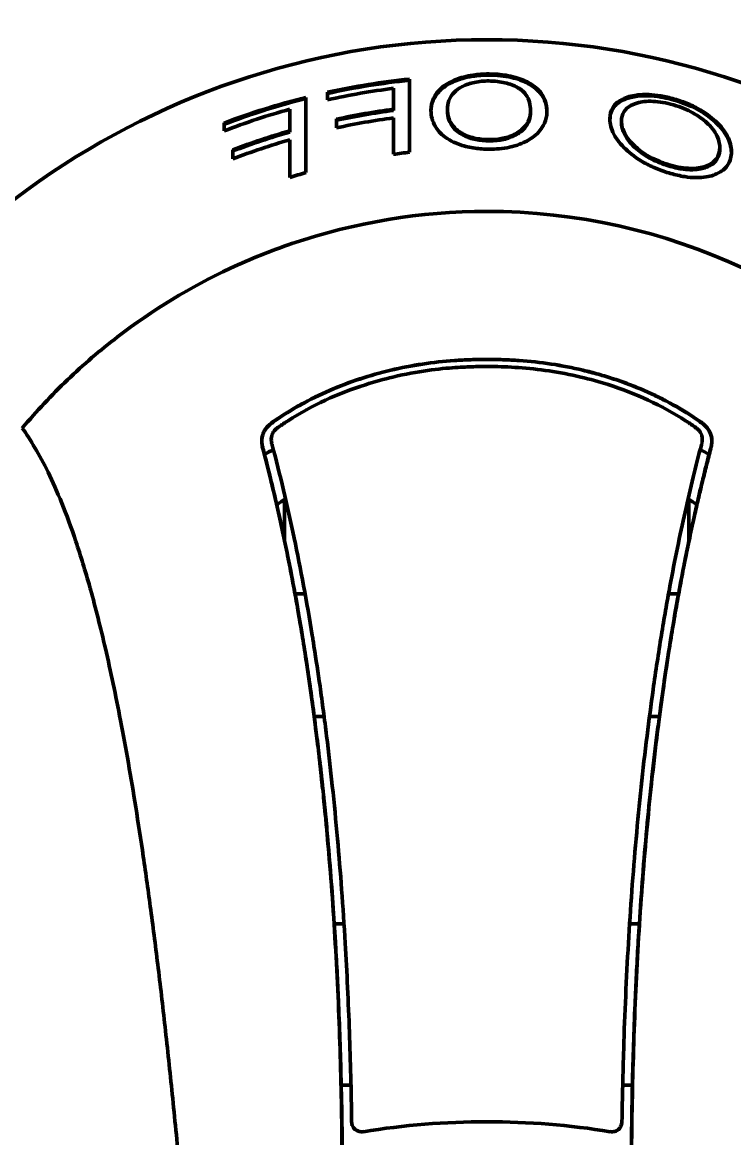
# Model space of a CAD drawing. Header units: feet. Extents: x -17 to 1389, y -162 to 787.
# Drawn here: x 442.947 to 444.332, y 74.084 to 76.255 of the extents above; entities that cross this region are included whole.
import ezdxf

# ---------------------------------------------------------------- set-up
doc = ezdxf.new("R2010")
doc.units = ezdxf.units.FT
doc.header["$MEASUREMENT"] = 0
doc.layers.add('G-ANNO-TEXT', color=1, linetype='Continuous')
doc.layers.add('Visible (ANSI)', color=7, linetype='Continuous', lineweight=50)
doc.styles.add('NEI-A', font='arial.ttf')
doc.dimstyles.new('NEI-A', dxfattribs={"dimtxt": 0.1, "dimasz": 0.125, "dimexe": 0.0625, "dimexo": 0.0625, "dimgap": 0.0625, "dimtad": 0, "dimtih": 1, "dimtoh": 1, "dimdec": 4, "dimzin": 3, "dimdsep": 46, "dimlunit": 4, "dimtxsty": 'NEI-A', "dimcen": 0, "dimadec": 0, "dimazin": 0, "dimtfac": 0.75, "dimtdec": 4, "dimtofl": 0, "dimtmove": 0, "dimatfit": 3, "dimfxl": 1, "dimfrac": 1, "dimtolj": 1, "dimtzin": 0, "dimarcsym": 0})

# ---------------------------------------------------------------- blocks, each defined once
blk = doc.blocks.new('DS-SA11FRN')
at = {"layer": 'Visible (ANSI)'}
for p, q in [((-0.085, 1.3774), (-0.085, 1.3751)), ((0.0765, 1.3799), (0.0765, 1.3776)), ((0.1818, 1.3802), (0.1818, 1.3779)), ((-0.2623, 1.3571), (-0.2623, 1.3547)), ((0.3835, 1.3383), (0.3835, 1.3359)), ((-0.4536, 1.3057), (-0.4536, 1.3032)), ((-0.4383, 0.7361), (-0.4382, 0.7361)), ((-0.4382, 0.7361), (-0.4381, 0.736)), ((-0.4362, 0.7198), (-0.4359, 0.7199)), ((0.4362, 0.7198), (0.4359, 0.7198)), ((0.4362, 0.7198), (0.4362, 0.7198)), ((-0.3937, 0.6175), (-0.3937, 0.6023)), ((0.3937, 0.6023), (0.3937, 0.6175)), ((-0.3875, 0.6023), (-0.3937, 0.6023)), ((-0.3937, 0.6023), (-0.3937, 0.5404)), ((0.3937, 0.6023), (0.3875, 0.6023)), ((0.3937, 0.5404), (0.3937, 0.6023)), ((-0.3539, 0.437), (-0.3734, 0.437)), ((0.3734, 0.437), (0.3539, 0.437)), ((-0.3168, 0.198), (-0.336, 0.198)), ((0.336, 0.198), (0.3168, 0.198)), ((-0.297, -0.2057), (-0.278, -0.2057)), ((0.297, -0.2057), (0.278, -0.2057)), ((-0.2835, -0.5198), (-0.2645, -0.5198)), ((0.2835, -0.5198), (0.2645, -0.5198))]:
    blk.add_line(p, q, dxfattribs=at)
for centre, radius, start, end in [((0, 0), 1.5156, 309.5949, 230.4051), ((0, 0), 1.4469, 77.6272, 84.0293), ((0, 0), 1.4447, 77.608, 84.0202), ((0, 0), 1.4326, 77.5015, 82.7079), ((0, 0), 1.4469, 69.2898, 75.9133), ((0, 0), 1.4447, 69.2567, 75.8914), ((0, 0), 1.3921, 77.8611, 82.4949), ((0, 0), 1.3899, 77.8409, 82.4826), ((0, 0), 1.4326, 69.073, 74.473), ((0, 0), 1.3755, 77.7124, 82.4039), ((0, 0), 1.3921, 69.1984, 74.0103), ((0, 0), 1.3899, 69.1627, 73.9834), ((0, 0), 1.3755, 68.9356, 73.8122), ((0, 0), 1.3053, 81.9924, 83.3789), ((0, 0), 1.3053, 72.9148, 74.3481), ((0.0004, 0.0002), 1.1813, 90.0181, 139.9953), ((0, 0), 0.8297, 120.0603, 121.4373), ((0, 0), 0.8297, 58.5617, 59.9402), ((0, 0), 0.735, 122.2242, 123.8207), ((0, 0), 0.735, 56.1773, 57.7779)]:
    blk.add_arc(centre, radius, start, end, dxfattribs=at)
for centre, major_axis, ratio, start_param, end_param in [((0.1818, -0.2086), (-0.0001, -1.843), 0.000018, 2.610704, 2.656134), ((0.31, -0.204), (0, -1.8188), 0.00001, 2.649043, 2.666377), ((0.2927, -0.2037), (-0.0001, -1.8216), 0.00002, 2.586502, 2.604438), ((0.5116, -0.191), (-0.0001, -1.7532), 0.000032, 2.630532, 2.648693), ((0.4942, -0.1891), (-0.0002, -1.7564), 0.000061, 2.565364, 2.584199), ((-0.0122, 0.1454), (0.7486, 0.0627), 0.99497, 1.555027, 1.722479), ((0, -0.0336), (0.9271, -0.0005), 0.999692, 1.571323, 1.639104), ((0.0001, -0.0319), (0.9254, 0.0025), 0.999723, 1.500089, 1.568146), ((0.0121, 0.1451), (0.7488, -0.0626), 0.994986, 1.418729, 1.586112), ((-0.0154, 0.1837), (-0.7305, -0.0485), 0.968366, 4.884912, 4.927815), ((-0.0135, 0.148), (0.7454, 0.0682), 0.994765, 1.713941, 1.755807), ((-0.0336, 0.2124), (0.6759, 0.1074), 0.989411, 1.732946, 1.824651), ((-0.0193, 0.1692), (0.7229, 0.0828), 0.993212, 1.733124, 1.776549), ((-0.0219, 0.2089), (-0.7069, -0.0595), 0.962635, 4.910692, 4.955209), ((-1.1029, -0.4189), (-0.0085, 2.0484), 0.394099, 5.293218, 5.300268), ((1.0711, -0.4349), (-0.0345, -2.0795), 0.376697, 4.129943, 4.136847), ((-0.3639, 0.632), (0.0781, -0.0259), 0.293676, 4.419713, 4.46138), ((0.3639, 0.632), (0.0781, 0.0259), 0.293659, 4.963231, 5.005275), ((-3.9533, -0.2262), (2.3038, 2.829), 0.994982, 5.605443, 5.60549), ((-4.2793, -0.2946), (2.5436, 3.0637), 0.994983, 5.590433, 5.614475), ((4.2913, -0.2973), (-2.5514, 3.0732), 0.994983, 0.668723, 0.692639), ((3.7858, -0.1888), (-2.1777, 2.71), 0.994982, 0.684585, 0.684677), ((-4.6684, -0.3696), (2.8343, 3.3378), 0.994984, 5.599575, 5.601803), ((-4.6672, -0.3694), (2.8359, 3.3314), 0.996495, 5.581645, 5.601561), ((4.6552, -0.3667), (-2.828, 3.3219), 0.996495, 0.68171, 0.701594), ((4.6564, -0.3669), (-2.8264, 3.3283), 0.994984, 0.681449, 0.683695), ((-5.3267, -0.4734), (3.337, 3.7813), 0.996497, 5.567452, 5.598252), ((4.927, -0.4127), (-3.0347, 3.5081), 0.996495, 0.693553, 0.70409), ((5.3736, -0.4794), (-3.3749, 3.8111), 0.996497, 0.693107, 0.714094), ((-5.3254, -0.4732), (3.3554, 3.7577), 0.998384, 5.565919, 5.574207), ((5.3724, -0.4792), (-3.3934, 3.7873), 0.998384, 0.707335, 0.715518), ((5.699, -0.5208), (-3.6443, 4.0046), 0.998384, 0.707706, 0.716922), ((6.0367, -0.5602), (-3.8874, 4.2432), 0.998385, 0.713604, 0.717946), ((1.1137, -0.5937), (0.0084, 2.341), 0.354103, 1.267956, 1.279049), ((6.0564, -0.5626), (-3.9098, 4.2497), 0.998385, 0.715814, 0.72008), ((1.1682, -0.6136), (-0.0016, 2.4093), 0.366564, 1.277488, 1.28808), ((6.1129, -0.5686), (-3.9572, 4.2833), 0.998385, 0.718011, 0.722236), ((1.2233, -0.6345), (-0.011, 2.4849), 0.37758, 1.286698, 1.296943), ((6.401, -0.5986), (-4.1631, 4.4877), 0.998385, 0.72018, 0.724285), ((1.2597, -0.6621), (-0.0111, 2.5873), 0.377232, 1.296983, 1.307001), ((6.3648, -0.5948), (-4.1519, 4.4483), 0.998385, 0.721253, 0.729558), ((6.8652, -0.6382), (-4.5416, 4.7714), 0.998386, 0.720126, 0.745109), ((6.8651, -0.6382), (-4.5459, 4.7668), 0.998511, 0.744094, 0.749973), ((-0.5709, -1.0286), (-0.0537, -1.669), 0.170609, 1.801299, 1.886018), ((0.5828, -1.0831), (0.0641, -1.7192), 0.171485, 4.37218, 4.455016), ((0, -1.2601), (1.0048, 0), 0.666147, 1.329274, 1.812318)]:
    blk.add_ellipse(centre, major_axis=major_axis, ratio=ratio, start_param=start_param, end_param=end_param, dxfattribs=at)
for points, knots in [([(-0.1172, 1.3752), (-0.1172, 1.3828), (-0.1161, 1.3904), (-0.1107, 1.405), (-0.1063, 1.412), (-0.0908, 1.4273), (-0.0801, 1.4329), (-0.0617, 1.4409), (-0.0504, 1.4442), (-0.027, 1.4481), (-0.0156, 1.4489), (-0.0042, 1.4489)], [0, 0, 0, 0, 0.1120552, 0.1120552, 0.2226073, 0.2226073, 0.3718292, 0.3718292, 0.5487572, 0.5487572, 0.7026557, 0.7026557, 0.7026557, 0.7026557]), ([(-0.1172, 1.3742), (-0.117, 1.3871), (-0.1136, 1.4002), (-0.0966, 1.4204), (-0.0878, 1.4262), (-0.0706, 1.4354), (-0.0599, 1.4393), (-0.0412, 1.4436), (-0.0344, 1.4447), (-0.0198, 1.4463), (-0.012, 1.4467), (-0.0042, 1.4467)], [0.0062566, 0.0062566, 0.0062566, 0.0062566, 0.1969597, 0.1969597, 0.3374721, 0.3374721, 0.5008911, 0.5008911, 0.587138, 0.587138, 0.6825502, 0.6825502, 0.6825502, 0.6825502]), ([(-0.004, 1.4353), (-0.0095, 1.4353), (-0.0151, 1.435), (-0.0256, 1.4338), (-0.0305, 1.4329), (-0.045, 1.4295), (-0.0534, 1.4261), (-0.064, 1.4203), (-0.0708, 1.4163), (-0.0828, 1.3995), (-0.085, 1.3885), (-0.085, 1.3774)], [-0.9205245, -0.9205245, -0.9205245, -0.9205245, -0.7615967, -0.7615967, -0.6130963, -0.6130963, -0.3045778, -0.3045778, -0.1652923, -0.1652923, 0, 0, 0, 0]), ([(-0.0042, 1.4489), (0.0064, 1.449), (0.0167, 1.4483), (0.0406, 1.4447), (0.0515, 1.4414), (0.0707, 1.434), (0.0797, 1.4288), (0.0948, 1.4162), (0.1004, 1.4086), (0.1073, 1.3934), (0.1087, 1.3855), (0.1087, 1.3775)], [0, 0, 0, 0, 0.0801671, 0.0801671, 0.1901615, 0.1901615, 0.339005, 0.339005, 0.5045042, 0.5045042, 0.670312, 0.670312, 0.670312, 0.670312]), ([(-0.0042, 1.4467), (0.0067, 1.4468), (0.0174, 1.446), (0.0427, 1.4421), (0.0542, 1.4383), (0.0731, 1.4305), (0.0818, 1.4252), (0.0959, 1.4125), (0.101, 1.4053), (0.1072, 1.3909), (0.1086, 1.3837), (0.1087, 1.3764)], [0, 0, 0, 0, 0.082869, 0.082869, 0.2021111, 0.2021111, 0.3610624, 0.3610624, 0.5297258, 0.5297258, 0.6895261, 0.6895261, 0.6895261, 0.6895261]), ([(0.0765, 1.3799), (0.0765, 1.3857), (0.0757, 1.3915), (0.0709, 1.4047), (0.0668, 1.4098), (0.0596, 1.4173), (0.0543, 1.4212), (0.0404, 1.4282), (0.0322, 1.4309), (0.015, 1.4345), (0.0057, 1.4353), (-0.004, 1.4353)], [-0.2900487, -0.2900487, -0.2900487, -0.2900487, -0.2550042, -0.2550042, -0.2074045, -0.2074045, -0.1422767, -0.1422767, -0.0733975, -0.0733975, 0, 0, 0, 0]), ([(0.1505, 1.2966), (0.1505, 1.3267), (0.1505, 1.3556), (0.1505, 1.4025), (0.1505, 1.4214), (0.1505, 1.439)], [-9.166318, -9.166318, -9.166318, -9.166318, -8.7963276, -8.7963276, -8.5210218, -8.5210218, -8.5210218, -8.5210218]), ([(-0.4763, 1.2976), (-0.4763, 1.3073), (-0.474, 1.3173), (-0.4636, 1.3376), (-0.4558, 1.3474), (-0.437, 1.3648), (-0.4252, 1.3739), (-0.4021, 1.3863), (-0.3942, 1.3899), (-0.3768, 1.3966), (-0.3675, 1.3996), (-0.3579, 1.402)], [0, 0, 0, 0, 0.1388107, 0.1388107, 0.2748452, 0.2748452, 0.3867538, 0.3867538, 0.4397214, 0.4397214, 0.4973571, 0.4973571, 0.4973571, 0.4973571]), ([(-0.4762, 1.2963), (-0.476, 1.3068), (-0.4732, 1.3175), (-0.4586, 1.3432), (-0.4463, 1.3543), (-0.4287, 1.3688), (-0.4174, 1.3762), (-0.39, 1.3899), (-0.3744, 1.3955), (-0.3579, 1.3998)], [0.0057781, 0.0057781, 0.0057781, 0.0057781, 0.1535337, 0.1535337, 0.3538981, 0.3538981, 0.6046188, 0.6046188, 0.881305, 0.881305, 0.881305, 0.881305]), ([(-0.3579, 1.3902), (-0.3651, 1.3884), (-0.3722, 1.3861), (-0.3855, 1.3811), (-0.3916, 1.3784), (-0.4083, 1.3697), (-0.4177, 1.3632), (-0.4328, 1.3501), (-0.441, 1.3416), (-0.4515, 1.3225), (-0.4536, 1.314), (-0.4536, 1.3057)], [-0.5949602, -0.5949602, -0.5949602, -0.5949602, -0.5040789, -0.5040789, -0.4202191, -0.4202191, -0.2598152, -0.2598152, -0.1185674, -0.1185674, 0, 0, 0, 0]), ([(-0.3579, 1.402), (-0.3495, 1.4042), (-0.3411, 1.4059), (-0.3248, 1.4082), (-0.317, 1.4088), (-0.3022, 1.4089), (-0.2953, 1.4084), (-0.278, 1.4055), (-0.269, 1.4024), (-0.2548, 1.3947), (-0.2494, 1.3897), (-0.2414, 1.3772), (-0.2397, 1.3694), (-0.2397, 1.3613)], [0, 0, 0, 0, 0.0657793, 0.0657793, 0.1274653, 0.1274653, 0.1879918, 0.1879918, 0.2895678, 0.2895678, 0.4000427, 0.4000427, 0.533622, 0.533622, 0.533622, 0.533622]), ([(-0.3579, 1.3998), (-0.3516, 1.4014), (-0.3453, 1.4027), (-0.3306, 1.4053), (-0.3224, 1.4062), (-0.3071, 1.4067), (-0.3002, 1.4065), (-0.2838, 1.4046), (-0.2761, 1.4023), (-0.2617, 1.3968), (-0.255, 1.3925), (-0.2428, 1.3795), (-0.2399, 1.3701), (-0.2397, 1.3601)], [0, 0, 0, 0, 0.0491599, 0.0491599, 0.1144268, 0.1144268, 0.1731358, 0.1731358, 0.2618637, 0.2618637, 0.3918889, 0.3918889, 0.586505, 0.586505, 0.586505, 0.586505]), ([(-0.2623, 1.3571), (-0.2623, 1.3637), (-0.2638, 1.37), (-0.2703, 1.3802), (-0.2747, 1.3843), (-0.2862, 1.3905), (-0.2935, 1.3931), (-0.3076, 1.3954), (-0.3132, 1.3958), (-0.3254, 1.3957), (-0.3317, 1.3952), (-0.3447, 1.3933), (-0.3513, 1.3919), (-0.3579, 1.3902)], [-0.4360379, -0.4360379, -0.4360379, -0.4360379, -0.3258376, -0.3258376, -0.2342315, -0.2342315, -0.1512067, -0.1512067, -0.1019888, -0.1019888, -0.0514477, -0.0514477, 0, 0, 0, 0]), ([(0.3522, 1.2569), (0.3522, 1.3028), (0.3522, 1.347), (0.3522, 1.3921), (0.3522, 1.3978), (0.3522, 1.4034)], [-9.0235263, -9.0235263, -9.0235263, -9.0235263, -8.451819, -8.451819, -8.3669342, -8.3669342, -8.3669342, -8.3669342]), ([(-0.0042, 1.3025), (-0.0109, 1.3025), (-0.0177, 1.3027), (-0.0312, 1.304), (-0.0378, 1.305), (-0.0592, 1.3097), (-0.0703, 1.3145), (-0.0889, 1.3243), (-0.0973, 1.3313), (-0.109, 1.3459), (-0.1172, 1.3582), (-0.1172, 1.3752)], [0, 0, 0, 0, 0.0517276, 0.0517276, 0.104744, 0.104744, 0.2280951, 0.2280951, 0.4159503, 0.4159503, 0.5847227, 0.5847227, 0.5847227, 0.5847227]), ([(-0.085, 1.3774), (-0.085, 1.3718), (-0.0842, 1.3662), (-0.0803, 1.3553), (-0.0773, 1.3501), (-0.066, 1.3379), (-0.0579, 1.3333), (-0.0448, 1.3272), (-0.037, 1.3247), (-0.0204, 1.3217), (-0.0124, 1.3211), (-0.0043, 1.3211)], [-0.281588, -0.281588, -0.281588, -0.281588, -0.2379535, -0.2379535, -0.1954244, -0.1954244, -0.1333963, -0.1333963, -0.061823, -0.061823, 0, 0, 0, 0]), ([(-0.085, 1.3751), (-0.085, 1.3698), (-0.0843, 1.3644), (-0.0808, 1.354), (-0.078, 1.3489), (-0.0684, 1.3377), (-0.0617, 1.3333), (-0.049, 1.3264), (-0.0413, 1.3235), (-0.0283, 1.3206), (-0.0239, 1.3199), (-0.0144, 1.319), (-0.0094, 1.3187), (-0.0043, 1.3188)], [-0.3104484, -0.3104484, -0.3104484, -0.3104484, -0.2604991, -0.2604991, -0.2118811, -0.2118811, -0.1464066, -0.1464066, -0.073673, -0.073673, -0.0383322, -0.0383322, 0, 0, 0, 0]), ([(-0.0043, 1.3211), (0.0008, 1.3212), (0.0059, 1.3214), (0.0156, 1.3225), (0.0201, 1.3232), (0.0332, 1.3262), (0.0407, 1.3292), (0.0526, 1.3357), (0.0595, 1.3401), (0.0695, 1.3521), (0.0723, 1.3575), (0.0758, 1.3686), (0.0765, 1.3743), (0.0765, 1.3799)], [-0.5530064, -0.5530064, -0.5530064, -0.5530064, -0.4787317, -0.4787317, -0.4104312, -0.4104312, -0.2731137, -0.2731137, -0.1633742, -0.1633742, -0.0832919, -0.0832919, 0, 0, 0, 0]), ([(-0.0043, 1.3188), (0.0044, 1.3188), (0.0129, 1.3195), (0.0299, 1.3229), (0.0376, 1.3255), (0.0507, 1.332), (0.0582, 1.3366), (0.069, 1.3489), (0.072, 1.3545), (0.0757, 1.3659), (0.0765, 1.3718), (0.0765, 1.3776)], [-0.5197257, -0.5197257, -0.5197257, -0.5197257, -0.4046875, -0.4046875, -0.2817276, -0.2817276, -0.1687061, -0.1687061, -0.0859959, -0.0859959, 0, 0, 0, 0]), ([(0.1087, 1.3775), (0.1087, 1.3671), (0.1062, 1.3567), (0.0964, 1.3404), (0.0904, 1.3329), (0.0702, 1.3178), (0.0587, 1.3135), (0.0424, 1.3081), (0.0329, 1.3059), (0.014, 1.3031), (0.005, 1.3025), (-0.0042, 1.3025)], [0, 0, 0, 0, 0.1540194, 0.1540194, 0.2473925, 0.2473925, 0.3537368, 0.3537368, 0.4795685, 0.4795685, 0.5899688, 0.5899688, 0.5899688, 0.5899688]), ([(-0.2397, 1.3613), (-0.2397, 1.3518), (-0.242, 1.3418), (-0.2526, 1.3217), (-0.2605, 1.3119), (-0.2796, 1.294), (-0.2914, 1.2847), (-0.3141, 1.272), (-0.3219, 1.2682), (-0.3391, 1.2611), (-0.3484, 1.258), (-0.3579, 1.2553)], [0, 0, 0, 0, 0.1397204, 0.1397204, 0.2759887, 0.2759887, 0.3923845, 0.3923845, 0.4484435, 0.4484435, 0.5092835, 0.5092835, 0.5092835, 0.5092835]), ([(-0.3579, 1.2714), (-0.3504, 1.2735), (-0.3431, 1.276), (-0.3296, 1.2815), (-0.3234, 1.2844), (-0.3047, 1.2946), (-0.2955, 1.3019), (-0.2801, 1.3159), (-0.2734, 1.324), (-0.2643, 1.3409), (-0.2623, 1.3491), (-0.2623, 1.3571)], [-0.3965717, -0.3965717, -0.3965717, -0.3965717, -0.3542615, -0.3542615, -0.3152213, -0.3152213, -0.230155, -0.230155, -0.1164584, -0.1164584, 0, 0, 0, 0]), ([(-0.3579, 1.2689), (-0.3467, 1.2721), (-0.3361, 1.276), (-0.3169, 1.2851), (-0.3087, 1.29), (-0.2924, 1.3018), (-0.2829, 1.3102), (-0.2712, 1.3254), (-0.2679, 1.3313), (-0.2634, 1.3431), (-0.2623, 1.349), (-0.2623, 1.3547)], [-0.5138028, -0.5138028, -0.5138028, -0.5138028, -0.3976308, -0.3976308, -0.2917988, -0.2917988, -0.1637056, -0.1637056, -0.0834926, -0.0834926, 0, 0, 0, 0]), ([(-0.4536, 1.3057), (-0.4536, 1.2979), (-0.4518, 1.2904), (-0.4437, 1.2793), (-0.439, 1.2753), (-0.4293, 1.2705), (-0.4226, 1.2676), (-0.4074, 1.2653), (-0.4021, 1.2649), (-0.3903, 1.2652), (-0.384, 1.2658), (-0.371, 1.268), (-0.3644, 1.2696), (-0.3579, 1.2714)], [-0.6630906, -0.6630906, -0.6630906, -0.6630906, -0.4182532, -0.4182532, -0.2424907, -0.2424907, -0.1487857, -0.1487857, -0.1020383, -0.1020383, -0.0515274, -0.0515274, 0, 0, 0, 0]), ([(-0.4536, 1.3032), (-0.4536, 1.2978), (-0.4527, 1.2924), (-0.4482, 1.2822), (-0.4446, 1.2775), (-0.4321, 1.2685), (-0.4236, 1.2657), (-0.4116, 1.2632), (-0.4062, 1.2626), (-0.3947, 1.2625), (-0.3889, 1.2628), (-0.3746, 1.2647), (-0.3662, 1.2666), (-0.3579, 1.2689)], [-0.3307564, -0.3307564, -0.3307564, -0.3307564, -0.2815416, -0.2815416, -0.2295757, -0.2295757, -0.1619563, -0.1619563, -0.1131066, -0.1131066, -0.065558, -0.065558, 0, 0, 0, 0]), ([(-0.3579, 1.2553), (-0.367, 1.2527), (-0.3762, 1.2505), (-0.393, 1.2479), (-0.4004, 1.2472), (-0.4146, 1.247), (-0.4211, 1.2475), (-0.4375, 1.2502), (-0.4459, 1.2533), (-0.4598, 1.2609), (-0.4653, 1.2659), (-0.4743, 1.2795), (-0.4763, 1.2884), (-0.4763, 1.2976)], [0, 0, 0, 0, 0.0719443, 0.0719443, 0.1321667, 0.1321667, 0.1893425, 0.1893425, 0.2861139, 0.2861139, 0.3987701, 0.3987701, 0.5487354, 0.5487354, 0.5487354, 0.5487354]), ([(0, 1.1815), (0.1286, 1.1815), (0.2575, 1.1599), (0.4202, 1.1049), (0.4602, 1.0889), (0.577, 1.0344), (0.6507, 0.9896), (0.7529, 0.9111), (0.7855, 0.8831), (0.8476, 0.8238), (0.8769, 0.7924), (0.9045, 0.7596)], [0.000007, 0.000007, 0.000007, 0.000007, 0.979604, 0.979604, 1.307374, 1.307374, 1.960978, 1.960978, 2.287788, 2.287788, 2.61464, 2.61464, 2.61464, 2.61464]), ([(-0.0628, 0.8911), (-0.0838, 0.8897), (-0.1047, 0.8874), (-0.1254, 0.8843), (-0.1461, 0.8811), (-0.1667, 0.8771), (-0.187, 0.8722)], [0.0000022, 0.0000022, 0.0000022, 0.0000022, 0.1601612, 0.1601612, 0.1601612, 0.3196799, 0.3196799, 0.3196799, 0.3196799]), ([(0, 0.8933), (-0.0105, 0.8933), (-0.021, 0.8931), (-0.0315, 0.8927), (-0.0419, 0.8924), (-0.0524, 0.8919), (-0.0628, 0.8911)], [0, 0, 0, 0, 0.0799239, 0.0799239, 0.0799239, 0.1596217, 0.1596217, 0.1596217, 0.1596217]), ([(0, 0.8933), (0.0052, 0.8933), (0.0105, 0.8932), (0.0157, 0.8931), (0.021, 0.8931), (0.0262, 0.8929), (0.0314, 0.8927), (0.0367, 0.8926), (0.0419, 0.8923), (0.0472, 0.8921), (0.0524, 0.8918), (0.0577, 0.8915), (0.063, 0.8911)], [0, 0, 0, 0, 0.25, 0.25, 0.25, 0.5, 0.5, 0.5, 0.75, 0.75, 0.75, 1, 1, 1, 1]), ([(0.1871, 0.8722), (0.1668, 0.8771), (0.1462, 0.8811), (0.1254, 0.8843), (0.1047, 0.8874), (0.0839, 0.8897), (0.063, 0.8911)], [-0.3196338, -0.3196338, -0.3196338, -0.3196338, -0.1597491, -0.1597491, -0.1597491, -0.0000051, -0.0000051, -0.0000051, -0.0000051]), ([(-0.0616, 0.8774), (-0.0434, 0.8786), (-0.0255, 0.8793), (-0.0081, 0.8794), (0.0034, 0.8795), (0.0148, 0.8794), (0.0258, 0.8791), (0.0367, 0.8788), (0.0472, 0.8783), (0.0614, 0.8774)], [0.9636258, 0.9636258, 0.9636258, 0.9636258, 1.1219634, 1.1219634, 1.1219634, 1.2275218, 1.2275218, 1.2275218, 1.3330802, 1.3330802, 1.3330802, 1.3330802]), ([(0.1871, 0.8722), (0.2275, 0.8625), (0.2676, 0.8495), (0.3443, 0.8162), (0.381, 0.796), (0.4151, 0.7721)], [0.0000051, 0.0000051, 0.0000051, 0.0000051, 0.3162792, 0.3162792, 0.6326176, 0.6326176, 0.6326176, 0.6326176]), ([(0.1871, 0.8722), (0.2277, 0.8626), (0.2679, 0.8494), (0.3447, 0.8161), (0.3812, 0.796), (0.4152, 0.7722)], [0.0000076, 0.0000076, 0.0000076, 0.0000076, 0.3176062, 0.3176062, 0.6352623, 0.6352623, 0.6352623, 0.6352623]), ([(-0.4051, 0.7618), (-0.3991, 0.766), (-0.3931, 0.77), (-0.3405, 0.8039), (-0.2896, 0.8271), (-0.2185, 0.8498), (-0.2006, 0.8547), (-0.183, 0.8589)], [0, 0, 0, 0, 0.056398, 0.056398, 0.4831552, 0.4831552, 0.6256594, 0.6256594, 0.6256594, 0.6256594]), ([(-0.2475, 0.8551), (-0.2575, 0.8519), (-0.2673, 0.8484), (-0.2869, 0.8409), (-0.2966, 0.837), (-0.3062, 0.8329)], [0.0000021, 0.0000021, 0.0000021, 0.0000021, 0.0799355, 0.0799355, 0.1598688, 0.1598688, 0.1598688, 0.1598688]), ([(0.1829, 0.8589), (0.2, 0.8549), (0.2181, 0.8499), (0.2897, 0.8271), (0.3405, 0.8039), (0.3931, 0.77), (0.3991, 0.766), (0.4051, 0.7618)], [1.5594135, 1.5594135, 1.5594135, 1.5594135, 1.6390156, 1.6390156, 1.8719186, 1.8719186, 1.9027019, 1.9027019, 1.9027019, 1.9027019]), ([(-0.3062, 0.8329), (-0.3259, 0.8243), (-0.3451, 0.8149), (-0.3638, 0.8044), (-0.3816, 0.7945), (-0.3987, 0.7838), (-0.4152, 0.7722)], [0.0000003, 0.0000003, 0.0000003, 0.0000003, 0.1644814, 0.1644814, 0.1644814, 0.3203313, 0.3203313, 0.3203313, 0.3203313]), ([(-0.4151, 0.7721), (-0.3981, 0.784), (-0.3805, 0.795), (-0.3623, 0.8051), (-0.344, 0.8153), (-0.3253, 0.8245), (-0.3061, 0.8328)], [-0.3180021, -0.3180021, -0.3180021, -0.3180021, -0.159226, -0.159226, -0.159226, -0.0000491, -0.0000491, -0.0000491, -0.0000491]), ([(-0.4291, 0.76), (-0.4312, 0.7574), (-0.433, 0.7545), (-0.4343, 0.7517), (-0.4355, 0.7493), (-0.4364, 0.7469), (-0.437, 0.7444)], [0, 0, 0, 0, 0.02793923, 0.02793923, 0.02793923, 0.0514159, 0.0514159, 0.0514159, 0.0514159]), ([(-0.4152, 0.7722), (-0.4179, 0.7704), (-0.4205, 0.7684), (-0.4229, 0.7663), (-0.4252, 0.7643), (-0.4273, 0.7623), (-0.4291, 0.76)], [0.00010358, 0.00010358, 0.00010358, 0.00010358, 0.02528157, 0.02528157, 0.02528157, 0.04906936, 0.04906936, 0.04906936, 0.04906936]), ([(-0.4289, 0.7599), (-0.427, 0.7622), (-0.4249, 0.7644), (-0.4225, 0.7664), (-0.4202, 0.7684), (-0.4177, 0.7703), (-0.4151, 0.7721)], [-0.04793104, -0.04793104, -0.04793104, -0.04793104, -0.02419597, -0.02419597, -0.02419597, -0.00051526, -0.00051526, -0.00051526, -0.00051526]), ([(-0.4105, 0.7577), (-0.4097, 0.7584), (-0.4088, 0.7591), (-0.407, 0.7604), (-0.4061, 0.7611), (-0.4051, 0.7618)], [0, 0, 0, 0, 0.00839897, 0.00839897, 0.01747667, 0.01747667, 0.01747667, 0.01747667]), ([(0.4051, 0.7618), (0.4061, 0.7611), (0.4071, 0.7604), (0.4089, 0.759), (0.4097, 0.7584), (0.4105, 0.7577)], [0, 0, 0, 0, 0.00944045, 0.00944045, 0.01727605, 0.01727605, 0.01727605, 0.01727605]), ([(0.4151, 0.7721), (0.4177, 0.7703), (0.4202, 0.7684), (0.4225, 0.7664), (0.4248, 0.7644), (0.4269, 0.7623), (0.4288, 0.76)], [-0.04709453, -0.04709453, -0.04709453, -0.04709453, -0.02331166, -0.02331166, -0.02331166, -0.00009809, -0.00009809, -0.00009809, -0.00009809]), ([(0.429, 0.7601), (0.4272, 0.7624), (0.4251, 0.7644), (0.4229, 0.7663), (0.4205, 0.7684), (0.4179, 0.7704), (0.4152, 0.7722)], [-0.04839455, -0.04839455, -0.04839455, -0.04839455, -0.02503535, -0.02503535, -0.02503535, 0, 0, 0, 0]), ([(0.4288, 0.76), (0.4307, 0.7577), (0.4323, 0.7553), (0.4349, 0.7501), (0.436, 0.7474), (0.4367, 0.7446)], [0.00000267, 0.00000267, 0.00000267, 0.00000267, 0.02304093, 0.02304093, 0.0467966, 0.0467966, 0.0467966, 0.0467966]), ([(0.429, 0.7601), (0.4309, 0.7578), (0.4324, 0.7554), (0.4337, 0.7529), (0.4351, 0.7502), (0.4362, 0.7474), (0.4369, 0.7447)], [0.00000649, 0.00000649, 0.00000649, 0.00000649, 0.02445707, 0.02445707, 0.02445707, 0.05115261, 0.05115261, 0.05115261, 0.05115261]), ([(-0.437, 0.7444), (-0.4374, 0.743), (-0.4377, 0.7417), (-0.4379, 0.7403), (-0.4382, 0.7389), (-0.4383, 0.7375), (-0.4383, 0.7361)], [0, 0, 0, 0, 0.01337331, 0.01337331, 0.01337331, 0.02723997, 0.02723997, 0.02723997, 0.02723997]), ([(-0.4381, 0.736), (-0.438, 0.7374), (-0.4379, 0.7388), (-0.4375, 0.7416), (-0.4372, 0.743), (-0.4368, 0.7443)], [-0.02392302, -0.02392302, -0.02392302, -0.02392302, -0.0119429, -0.0119429, -0.00013105, -0.00013105, -0.00013105, -0.00013105]), ([(-0.4368, 0.7443), (-0.4361, 0.7471), (-0.435, 0.7499), (-0.4324, 0.7551), (-0.4308, 0.7576), (-0.429, 0.7599)], [0.00000204, 0.00000204, 0.00000204, 0.00000204, 0.02415652, 0.02415652, 0.04723021, 0.04723021, 0.04723021, 0.04723021]), ([(-0.4178, 0.7265), (-0.4184, 0.7286), (-0.4188, 0.7308), (-0.4195, 0.7348), (-0.4197, 0.7368), (-0.4196, 0.7388)], [0, 0, 0, 0, 0.02191402, 0.02191402, 0.04140514, 0.04140514, 0.04140514, 0.04140514]), ([(-0.4189, 0.7443), (-0.4187, 0.7452), (-0.4184, 0.7461), (-0.4177, 0.7479), (-0.4174, 0.7488), (-0.417, 0.7497)], [0, 0, 0, 0, 0.00879058, 0.00879058, 0.01724631, 0.01724631, 0.01724631, 0.01724631]), ([(-0.417, 0.7497), (-0.4164, 0.7507), (-0.4158, 0.7518), (-0.4144, 0.7538), (-0.4131, 0.7555), (-0.4105, 0.7577)], [0, 0, 0, 0, 0.01064644, 0.01064644, 0.02096819, 0.02096819, 0.02096819, 0.02096819]), ([(0.4105, 0.7577), (0.4116, 0.7568), (0.4128, 0.7556), (0.4142, 0.7541), (0.4151, 0.7529), (0.4157, 0.752)], [0.02104115, 0.02104115, 0.02104115, 0.02104115, 0.03681091, 0.04356939, 0.05258068, 0.05258068, 0.05258068, 0.05258068]), ([(0.4169, 0.7497), (0.4177, 0.7481), (0.4184, 0.7462), (0.4193, 0.7425), (0.4196, 0.7407), (0.4196, 0.7389)], [0, 0, 0, 0, 0.01492735, 0.01492735, 0.02946699, 0.02946699, 0.02946699, 0.02946699]), ([(0.4196, 0.7389), (0.4197, 0.7378), (0.4196, 0.7367), (0.4195, 0.7348), (0.4194, 0.7339), (0.4192, 0.733)], [0, 0, 0, 0, 0.01058794, 0.01058794, 0.0198064, 0.0198064, 0.0198064, 0.0198064]), ([(0.4367, 0.7446), (0.4375, 0.7418), (0.4378, 0.7388), (0.438, 0.7333), (0.4379, 0.7306), (0.4376, 0.728)], [-0.04755804, -0.04755804, -0.04755804, -0.04755804, -0.02300469, -0.02300469, -0.00001811, -0.00001811, -0.00001811, -0.00001811]), ([(0.4369, 0.7447), (0.4377, 0.7419), (0.438, 0.739), (0.4382, 0.7348), (0.4382, 0.7334), (0.4381, 0.7307), (0.438, 0.7293), (0.4378, 0.728)], [0, 0, 0, 0, 0.02723355, 0.02723355, 0.0411001, 0.0411001, 0.05472528, 0.05472528, 0.05472528, 0.05472528]), ([(0.7729, 0.4497), (0.7819, 0.4816), (0.791, 0.5114), (0.8001, 0.5387), (0.8093, 0.5661), (0.8185, 0.5911), (0.8277, 0.6137), (0.8366, 0.6358), (0.8455, 0.6557), (0.8543, 0.6736), (0.8629, 0.6912), (0.8714, 0.707), (0.8799, 0.7213), (0.8882, 0.7355), (0.8966, 0.7484), (0.9045, 0.7596)], [0.0000008, 0.0000008, 0.0000008, 0.0000008, 0.2048677, 0.2048677, 0.2048677, 0.4101698, 0.4101698, 0.4101698, 0.610219, 0.610219, 0.610219, 0.8067918, 0.8067918, 0.8067918, 0.9999915, 0.9999915, 0.9999915, 0.9999915]), ([(-0.4362, 0.7198), (-0.4363, 0.7204), (-0.4365, 0.721), (-0.4366, 0.7215), (-0.4369, 0.7227), (-0.4371, 0.7239), (-0.4374, 0.7251), (-0.4377, 0.7269), (-0.438, 0.7287), (-0.4382, 0.7305), (-0.4383, 0.7317), (-0.4383, 0.7329), (-0.4383, 0.7342), (-0.4384, 0.7348), (-0.4383, 0.7354), (-0.4383, 0.7361)], [0, 0, 0, 0, 0.110863, 0.110863, 0.110863, 0.333147, 0.333147, 0.333147, 0.666574, 0.666574, 0.666574, 0.888858, 0.888858, 0.888858, 1, 1, 1, 1]), ([(-0.4359, 0.7199), (-0.4361, 0.7205), (-0.4362, 0.721), (-0.4363, 0.7216), (-0.4366, 0.7228), (-0.4369, 0.724), (-0.4371, 0.7251), (-0.4373, 0.7261), (-0.4374, 0.727), (-0.4376, 0.7279), (-0.4377, 0.7288), (-0.4378, 0.7297), (-0.4379, 0.7305), (-0.438, 0.7317), (-0.4381, 0.733), (-0.4381, 0.7342), (-0.4381, 0.7348), (-0.4381, 0.7354), (-0.4381, 0.736)], [-0.04861649, -0.04861649, -0.04861649, -0.04861649, -0.0433969, -0.0433969, -0.0433969, -0.03247148, -0.03247148, -0.03247148, -0.02405798, -0.02405798, -0.02405798, -0.01623461, -0.01623461, -0.01623461, -0.00540016, -0.00540016, -0.00540016, -0.00006337, -0.00006337, -0.00006337, -0.00006337]), ([(-0.4362, 0.7198), (-0.4335, 0.7095), (-0.4308, 0.6991), (-0.4281, 0.6884), (-0.4253, 0.6777), (-0.4226, 0.6668), (-0.4199, 0.6557), (-0.4184, 0.6494), (-0.4168, 0.6429), (-0.4153, 0.6364), (-0.4141, 0.6315), (-0.4129, 0.6266), (-0.4118, 0.6216), (-0.4093, 0.6109), (-0.4068, 0.6), (-0.4043, 0.5889), (-0.4041, 0.588), (-0.4039, 0.587), (-0.4037, 0.586)], [0, 0, 0, 0, 0.2499999, 0.2499999, 0.2499999, 0.4999997, 0.4999997, 0.4999997, 0.6427711, 0.6427711, 0.6427711, 0.7499996, 0.7499996, 0.7499996, 0.9799111, 0.9799111, 0.9799111, 0.9999995, 0.9999995, 0.9999995, 0.9999995]), ([(-0.3567, 0.4519), (-0.3614, 0.4773), (-0.3662, 0.5021), (-0.376, 0.5501), (-0.381, 0.5732), (-0.3912, 0.6191), (-0.3965, 0.6418), (-0.4072, 0.6854), (-0.4125, 0.7063), (-0.4178, 0.7265)], [0, 0, 0, 0, 0.2205242, 0.2205242, 0.433084, 0.433084, 0.6525192, 0.6525192, 0.8656111, 0.8656111, 0.8656111, 0.8656111]), ([(0.4178, 0.7265), (0.4104, 0.6985), (0.4031, 0.6693), (0.3888, 0.6088), (0.3818, 0.5776), (0.3751, 0.5455)], [0, 0, 0, 0, 0.2950822, 0.2950822, 0.5882159, 0.5882159, 0.5882159, 0.5882159]), ([(0.3938, 0.5401), (0.3972, 0.5566), (0.4007, 0.5729), (0.4043, 0.5889), (0.4078, 0.6043), (0.4113, 0.6195), (0.4148, 0.6344), (0.415, 0.6351), (0.4151, 0.6357), (0.4153, 0.6364), (0.4222, 0.6653), (0.4292, 0.6931), (0.4362, 0.7198)], [0.0000216, 0.0000216, 0.0000216, 0.0000216, 0.1509734, 0.1509734, 0.1509734, 0.2962596, 0.2962596, 0.2962596, 0.3027336, 0.3027336, 0.3027336, 0.5844664, 0.5844664, 0.5844664, 0.5844664]), ([(0.4192, 0.733), (0.4191, 0.7319), (0.4189, 0.7309), (0.4184, 0.7287), (0.4181, 0.7276), (0.4178, 0.7265)], [0, 0, 0, 0, 0.01072268, 0.01072268, 0.02239158, 0.02239158, 0.02239158, 0.02239158]), ([(0.4376, 0.728), (0.4374, 0.7266), (0.4372, 0.7254), (0.4366, 0.7226), (0.4362, 0.7213), (0.4359, 0.7198)], [0.0000022, 0.0000022, 0.0000022, 0.0000022, 0.01208764, 0.01208764, 0.02440566, 0.02440566, 0.02440566, 0.02440566]), ([(0.4362, 0.7198), (0.4365, 0.7212), (0.4369, 0.7225), (0.4372, 0.7239), (0.4373, 0.7246), (0.4375, 0.7253), (0.4376, 0.7261), (0.4377, 0.7267), (0.4378, 0.7273), (0.4378, 0.728)], [-0.02835145, -0.02835145, -0.02835145, -0.02835145, -0.01397696, -0.01397696, -0.01397696, -0.0065156, -0.0065156, -0.0065156, -0.00000087, -0.00000087, -0.00000087, -0.00000087]), ([(-0.4037, 0.586), (-0.402, 0.5785), (-0.4004, 0.571), (-0.3987, 0.5634), (-0.3971, 0.5557), (-0.3954, 0.548), (-0.3938, 0.5402)], [-0.1415263, -0.1415263, -0.1415263, -0.1415263, -0.0712093, -0.0712093, -0.0712093, -0.0001714, -0.0001714, -0.0001714, -0.0001714]), ([(0.3751, 0.5455), (0.3688, 0.5153), (0.3627, 0.4844), (0.3509, 0.421), (0.3453, 0.3887), (0.3399, 0.3558)], [0, 0, 0, 0, 0.2752804, 0.2752804, 0.5518992, 0.5518992, 0.5518992, 0.5518992]), ([(-0.3938, 0.5402), (-0.3906, 0.5252), (-0.3875, 0.51), (-0.3845, 0.4946), (-0.3844, 0.4942), (-0.3843, 0.4938), (-0.3843, 0.4934), (-0.3812, 0.4779), (-0.3782, 0.4623), (-0.3753, 0.4466)], [-0.2780704, -0.2780704, -0.2780704, -0.2780704, -0.1410908, -0.1410908, -0.1410908, -0.1373674, -0.1373674, -0.1373674, -0.0000343, -0.0000343, -0.0000343, -0.0000343]), ([(0.3753, 0.4466), (0.3782, 0.4624), (0.3812, 0.478), (0.3843, 0.4934), (0.3843, 0.4935), (0.3843, 0.4937), (0.3843, 0.4938), (0.3874, 0.5094), (0.3906, 0.5248), (0.3938, 0.5401)], [0.0000028, 0.0000028, 0.0000028, 0.0000028, 0.1372044, 0.1372044, 0.1372044, 0.1384974, 0.1384974, 0.1384974, 0.277446, 0.277446, 0.277446, 0.277446]), ([(-0.3753, 0.4466), (-0.3725, 0.4313), (-0.3697, 0.4159), (-0.367, 0.4003), (-0.3642, 0.3842), (-0.3614, 0.3678), (-0.3587, 0.3514)], [-0.27168, -0.27168, -0.27168, -0.27168, -0.1385538, -0.1385538, -0.1385538, -0.000035, -0.000035, -0.000035, -0.000035]), ([(-0.34, 0.3562), (-0.3426, 0.3724), (-0.3453, 0.3885), (-0.3509, 0.4204), (-0.3538, 0.4363), (-0.3567, 0.4519)], [0, 0, 0, 0, 0.136565, 0.136565, 0.2730702, 0.2730702, 0.2730702, 0.2730702]), ([(0.3588, 0.3517), (0.3614, 0.3678), (0.3641, 0.3837), (0.3668, 0.3995), (0.3696, 0.4154), (0.3724, 0.4311), (0.3753, 0.4466)], [0, 0, 0, 0, 0.1352272, 0.1352272, 0.1352272, 0.2707829, 0.2707829, 0.2707829, 0.2707829]), ([(0.6836, 0.0217), (0.6929, 0.0797), (0.7028, 0.1362), (0.7132, 0.1903), (0.7226, 0.2391), (0.7324, 0.286), (0.7426, 0.3303), (0.752, 0.3711), (0.7618, 0.4096), (0.7717, 0.4454), (0.7721, 0.4468), (0.7725, 0.4483), (0.7729, 0.4497)], [0.0000045, 0.0000045, 0.0000045, 0.0000045, 0.3613486, 0.3613486, 0.3613486, 0.6877676, 0.6877676, 0.6877676, 0.9878682, 0.9878682, 0.9878682, 0.9999996, 0.9999996, 0.9999996, 0.9999996]), ([(-0.3309, 0.1566), (-0.3351, 0.1908), (-0.3396, 0.2246), (-0.3444, 0.2581), (-0.3477, 0.2808), (-0.3511, 0.3034), (-0.3546, 0.3258), (-0.356, 0.3343), (-0.3573, 0.3429), (-0.3587, 0.3514)], [0, 0, 0, 0, 0.2747138, 0.2747138, 0.2747138, 0.4616706, 0.4616706, 0.4616706, 0.5332653, 0.5332653, 0.5332653, 0.5332653]), ([(-0.312, 0.1605), (-0.3157, 0.1909), (-0.3197, 0.2211), (-0.329, 0.2865), (-0.3343, 0.3216), (-0.34, 0.3562)], [0.0000001, 0.0000001, 0.0000001, 0.0000001, 0.2444375, 0.2444375, 0.5350871, 0.5350871, 0.5350871, 0.5350871]), ([(0.3399, 0.3558), (0.3393, 0.3522), (0.3387, 0.3487), (0.3376, 0.3415), (0.337, 0.3379), (0.3365, 0.3343)], [0, 0, 0, 0, 0.03003042, 0.03003042, 0.06006076, 0.06006076, 0.06006076, 0.06006076]), ([(0.3512, 0.3036), (0.3524, 0.3117), (0.3537, 0.3198), (0.3562, 0.3358), (0.3575, 0.3438), (0.3588, 0.3517)], [0.000001, 0.000001, 0.000001, 0.000001, 0.0674256, 0.0674256, 0.1342642, 0.1342642, 0.1342642, 0.1342642]), ([(0.3309, 0.1568), (0.334, 0.1818), (0.3373, 0.2066), (0.3407, 0.2312), (0.344, 0.2555), (0.3475, 0.2797), (0.3512, 0.3036)], [0.000002, 0.000002, 0.000002, 0.000002, 0.2011406, 0.2011406, 0.2011406, 0.399592, 0.399592, 0.399592, 0.399592]), ([(0.3248, 0.2569), (0.3225, 0.2409), (0.3203, 0.2249), (0.316, 0.1925), (0.3139, 0.1763), (0.3119, 0.1599)], [0.2735365, 0.2735365, 0.2735365, 0.2735365, 0.4045321, 0.4045321, 0.5359822, 0.5359822, 0.5359822, 0.5359822]), ([(-0.2949, -0.2449), (-0.2989, -0.177), (-0.3039, -0.1091), (-0.3158, 0.0249), (-0.3229, 0.0914), (-0.3309, 0.1566)], [-1.050257, -1.050257, -1.050257, -1.050257, -0.525122, -0.525122, -0.000002, -0.000002, -0.000002, -0.000002]), ([(-0.297, -0.2057), (-0.3009, -0.144), (-0.3057, -0.0824), (-0.317, 0.0384), (-0.3234, 0.0976), (-0.3307, 0.1566)], [-0.9400792, -0.9400792, -0.9400792, -0.9400792, -0.4612247, -0.4612247, -0.0000486, -0.0000486, -0.0000486, -0.0000486]), ([(-0.2632, -0.591), (-0.2639, -0.5438), (-0.265, -0.4963), (-0.2665, -0.4487), (-0.2686, -0.3802), (-0.2717, -0.3115), (-0.2757, -0.2433), (-0.2777, -0.2092), (-0.28, -0.1752), (-0.2824, -0.1414), (-0.2849, -0.1074), (-0.2877, -0.0737), (-0.2907, -0.0402), (-0.2968, 0.028), (-0.3038, 0.0947), (-0.312, 0.1605)], [0.164057, 0.164057, 0.164057, 0.164057, 0.522579, 0.522579, 0.522579, 1.038569, 1.038569, 1.038569, 1.296782, 1.296782, 1.296782, 1.556625, 1.556625, 1.556625, 2.085811, 2.085811, 2.085811, 2.085811]), ([(0.3119, 0.1599), (0.308, 0.1279), (0.3042, 0.0956), (0.2972, 0.0289), (0.2938, -0.0056), (0.2878, -0.0729), (0.2851, -0.1058), (0.2801, -0.1734), (0.2778, -0.2082), (0.2757, -0.243)], [0, 0, 0, 0, 0.257735, 0.257735, 0.529179, 0.529179, 0.786112, 0.786112, 1.055886, 1.055886, 1.055886, 1.055886]), ([(0.325, 0.1073), (0.326, 0.1156), (0.327, 0.1239), (0.3289, 0.1404), (0.3299, 0.1486), (0.3309, 0.1568)], [0.0000061, 0.0000061, 0.0000061, 0.0000061, 0.0664633, 0.0664633, 0.1322793, 0.1322793, 0.1322793, 0.1322793]), ([(0.3099, -0.0419), (0.3104, -0.0363), (0.3109, -0.0307), (0.3114, -0.0251), (0.3119, -0.0195), (0.3124, -0.0139), (0.313, -0.0083), (0.3135, -0.0027), (0.314, 0.0029), (0.3146, 0.0085)], [0.0000002, 0.0000002, 0.0000002, 0.0000002, 0.3333335, 0.3333335, 0.3333335, 0.6666667, 0.6666667, 0.6666667, 1, 1, 1, 1]), ([(0.5818, -0.8692), (0.5827, -0.859), (0.5835, -0.8488), (0.5887, -0.7879), (0.5931, -0.7373), (0.6022, -0.6396), (0.6068, -0.5924), (0.6161, -0.5014), (0.6207, -0.4575), (0.6302, -0.3728), (0.6349, -0.3321), (0.6445, -0.2536), (0.6493, -0.2159), (0.659, -0.1434), (0.6639, -0.1086), (0.6737, -0.0419), (0.6786, -0.0098), (0.6836, 0.0217)], [0, 0, 0, 0, 0.033023, 0.033023, 0.197194, 0.197194, 0.35189, 0.35189, 0.497531, 0.497531, 0.634676, 0.634676, 0.76376, 0.76376, 0.88535, 0.88535, 1, 1, 1, 1]), ([(0.295, -0.2444), (0.2969, -0.2105), (0.2992, -0.1766), (0.3042, -0.1091), (0.3069, -0.0754), (0.3099, -0.0419)], [0.0000013, 0.0000013, 0.0000013, 0.0000013, 0.2624465, 0.2624465, 0.5249038, 0.5249038, 0.5249038, 0.5249038]), ([(-0.297, -0.2057), (-0.2962, -0.2176), (-0.2955, -0.2295), (-0.2947, -0.2426), (-0.2946, -0.2437), (-0.2946, -0.2448)], [-0.1011667, -0.1011667, -0.1011667, -0.1011667, -0.0087828, -0.0087828, -0.0000212, -0.0000212, -0.0000212, -0.0000212]), ([(-0.2949, -0.2449), (-0.2909, -0.3133), (-0.2879, -0.3823), (-0.2836, -0.519), (-0.2823, -0.5877), (-0.2818, -0.6563)], [0.000043, 0.000043, 0.000043, 0.000043, 0.529132, 0.529132, 1.054676, 1.054676, 1.054676, 1.054676]), ([(-0.2945, -0.2448), (-0.2922, -0.2844), (-0.2903, -0.3235), (-0.2864, -0.4144), (-0.2847, -0.4672), (-0.2835, -0.5198)], [-0.7032345, -0.7032345, -0.7032345, -0.7032345, -0.4071911, -0.4071911, -0.000001, -0.000001, -0.000001, -0.000001]), ([(0.2757, -0.243), (0.2723, -0.3005), (0.2696, -0.3585), (0.2665, -0.4449), (0.2657, -0.4735), (0.2642, -0.5317), (0.2636, -0.5614), (0.2632, -0.591)], [0, 0, 0, 0, 0.44528, 0.44528, 0.6647633, 0.6647633, 0.8918524, 0.8918524, 0.8918524, 0.8918524]), ([(0.295, -0.2444), (0.2909, -0.3124), (0.2879, -0.3812), (0.2836, -0.5183), (0.2823, -0.5874), (0.2818, -0.6563)], [0.000001, 0.000001, 0.000001, 0.000001, 0.52682, 0.52682, 1.053752, 1.053752, 1.053752, 1.053752]), ([(0.2835, -0.5198), (0.2847, -0.4671), (0.2864, -0.4142), (0.2903, -0.3232), (0.2921, -0.2872), (0.2946, -0.2443)], [-0.7905298, -0.7905298, -0.7905298, -0.7905298, -0.3324688, -0.3324688, -0.0000011, -0.0000011, -0.0000011, -0.0000011]), ([(-0.2403, -0.6101), (-0.2418, -0.6104), (-0.2434, -0.6105), (-0.2464, -0.6102), (-0.2479, -0.61), (-0.252, -0.6087), (-0.2543, -0.6074), (-0.2582, -0.6041), (-0.2597, -0.6021), (-0.2616, -0.5984), (-0.2622, -0.597), (-0.2629, -0.594), (-0.2632, -0.5925), (-0.2632, -0.591)], [-0.08162587, -0.08162587, -0.08162587, -0.08162587, -0.07163054, -0.07163054, -0.06165021, -0.06165021, -0.04345816, -0.04345816, -0.0234963, -0.0234963, -0.01175652, -0.01175652, 0, 0, 0, 0]), ([(0.2632, -0.591), (0.2632, -0.5925), (0.2629, -0.594), (0.2622, -0.597), (0.2616, -0.5984), (0.2598, -0.6021), (0.2582, -0.6041), (0.2543, -0.6073), (0.252, -0.6087), (0.2479, -0.6099), (0.2464, -0.6102), (0.2434, -0.6105), (0.2418, -0.6104), (0.2403, -0.6101)], [-0.09571812, -0.09571812, -0.09571812, -0.09571812, -0.08195235, -0.08195235, -0.06820614, -0.06820614, -0.04482403, -0.04482403, -0.02349509, -0.02349509, -0.01175637, -0.01175637, 0, 0, 0, 0])]:
    blk.add_open_spline(points, degree=3, knots=knots, dxfattribs=at)
for points in [[(0.3835, 1.3803), (0.3835, 1.3668), (0.3835, 1.3528), (0.3835, 1.3383)], [(0.1818, 1.3635), (0.1818, 1.3409), (0.1818, 1.3171), (0.1818, 1.2926)], [(0.3835, 1.321), (0.3835, 1.2974), (0.3835, 1.2727), (0.3835, 1.2477)], [(-0.183, 0.8589), (-0.1412, 0.8688), (-0.1005, 0.8747), (-0.0616, 0.8774)], [(0.0614, 0.8774), (0.0919, 0.8753), (0.1342, 0.8705), (0.1829, 0.8589)], [(-0.4196, 0.7388), (-0.4196, 0.7406), (-0.4194, 0.7424), (-0.4189, 0.7443)], [(0.4157, 0.752), (0.4159, 0.7516), (0.4161, 0.7513), (0.4163, 0.7509)], [(0.4163, 0.7509), (0.4165, 0.7505), (0.4167, 0.7501), (0.4169, 0.7497)], [(0.9045, 0.7596), (0.9045, 0.7596), (0.9045, 0.7596), (0.9045, 0.7596)], [(0.8821, 0.7251), (0.8821, 0.7251), (0.8821, 0.7251), (0.8821, 0.7251)], [(-0.4091, 0.6106), (-0.4171, 0.6458), (-0.4251, 0.6783), (-0.4327, 0.7079)], [(0.4327, 0.7079), (0.4251, 0.6783), (0.4172, 0.6458), (0.4091, 0.6106)], [(-0.4035, 0.5861), (-0.4054, 0.5947), (-0.4073, 0.6029), (-0.4091, 0.6106)], [(0.4091, 0.6106), (0.4044, 0.5906), (0.3992, 0.5676), (0.3937, 0.5416)], [(-0.3937, 0.5416), (-0.3969, 0.5566), (-0.4002, 0.5715), (-0.4035, 0.5861)], [(0.3365, 0.3343), (0.3324, 0.3089), (0.3285, 0.283), (0.3248, 0.2569)]]:
    blk.add_open_spline(points, degree=3, dxfattribs=at)
blk = doc.blocks.new('*D15')
at = {"layer": 'Defpoints', "color": 0, "transparency": 16777216}
for p in [(452.8959, 98.5691), (340.9765, 34.9763), (452.8959, 34.9763)]:
    blk.add_point(p, dxfattribs=at)
at = {"layer": 'G-ANNO-TEXT', "color": 0, "lineweight": -2, "transparency": 16777216}
for p, q in [((340.9765, 35.0388), (340.9765, 98.6316)), ((452.8959, 35.0388), (452.8959, 98.6316)), ((341.9765, 98.5691), (395.5302, 98.5691)), ((451.8959, 98.5691), (398.3421, 98.5691))]:
    blk.add_line(p, q, dxfattribs=at)
at = {"layer": 'G-ANNO-TEXT', "color": 0, "transparency": 16777216}
for points in [[(341.9765, 98.7358), (341.9765, 98.4024), (340.9765, 98.5691)], [(451.8959, 98.7358), (451.8959, 98.4024), (452.8959, 98.5691)]]:
    blk.add_solid(points, dxfattribs=at)
at = {"layer": 'G-ANNO-TEXT', "color": 0, "transparency": 16777216, "insert": (396.9362, 98.5691), "char_height": 1, "attachment_point": 5, "style": 'NEI-A'}
blk.add_mtext('\\A1;TBD', dxfattribs=at)

msp = doc.modelspace()

# ---------------------------------------------------------------- block references
at = {"layer": 'Visible (ANSI)', "xscale": -1}
msp.add_blockref('DS-SA11FRN', (443.85098, 74.70556), dxfattribs=at)

# ---------------------------------------------------------------- dimensions: what is measured, and where the dimension line sits
at = {"layer": 'G-ANNO-TEXT'}
dim = msp.add_linear_dim(base=(452.89588, 98.56909), p1=(340.9765, 34.97633), p2=(452.89588, 34.97633), angle=180, text='TBD', dimstyle='NEI-A', override={"dimtxt": 1, "dimasz": 1}, dxfattribs=at)
dim.commit()
dim.dimension.update_dxf_attribs({"geometry": '*D15', "text_midpoint": (396.93619, 98.56909)})

doc.saveas('drawing.dxf')
